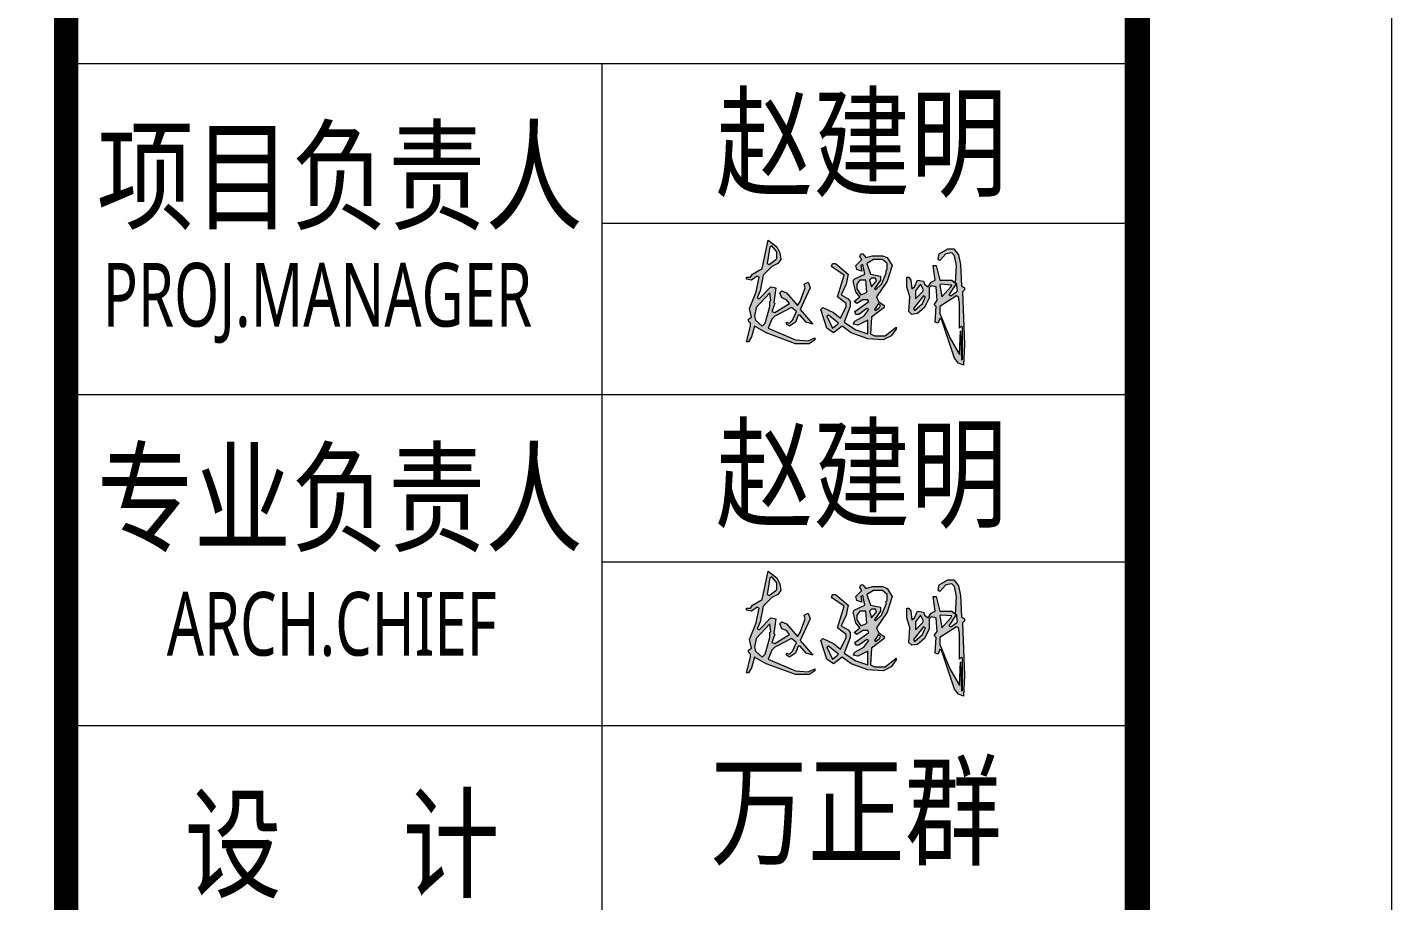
# Model space of a CAD drawing. Header units: inches. Extents: x -3733042 to -3450527, y 579159 to 997713.
# Drawn here: x -3651308 to -3643265, y 653457 to 658602 of the extents above; entities that cross this region are included whole.
import ezdxf
from ezdxf.enums import TextEntityAlignment as Align

# ---------------------------------------------------------------- set-up
doc = ezdxf.new("R2010")
doc.units = ezdxf.units.IN
doc.header["$LTSCALE"] = 1000
doc.header["$MEASUREMENT"] = 0
doc.linetypes.add('LENGSHUI', pattern=[22, 20, -1, 0, -1])
doc.layers.get('0').update_dxf_attribs({"lineweight": 18})
for name, color, linetype, lineweight in [('0-TK', 4, 'Continuous', 18), ('00签名', 7, 'LENGSHUI', 18), ('PUB_TITLE', 153, 'Continuous', 18)]:
    doc.layers.add(name, color=color, linetype=linetype, lineweight=lineweight)
doc.styles.add('-黑体', font='', dxfattribs={"width": 0.7})
doc.styles.get('-黑体').set_extended_font_data('微软雅黑')

msp = doc.modelspace()

# ---------------------------------------------------------------- hatches: boundary and pattern name
at = {"layer": '00签名', "linetype": 'Continuous'}
h = msp.add_hatch(color=256, dxfattribs=at)
h.paths.add_polyline_path([(-3646918.3, 657193.3), (-3646883.7, 657210.6), (-3646866.5, 657233.6), (-3646872.2, 657273.9), (-3646889.5, 657308.5), (-3646941.3, 657348.8), (-3646975.9, 657181.8), (-3647033.5, 657147.2), (-3647045, 657130), (-3647068.1, 657130), (-3647068.1, 657118.4), (-3647039.3, 657112.7), (-3647004.7, 657135.7), (-3646993.2, 657130), (-3647010.5, 657043.6), (-3647050.8, 656945.6), (-3647039.3, 656893.8), (-3647056.5, 656882.3), (-3647056.5, 656870.8), (-3647045, 656859.2), (-3647045, 656841.9), (-3647068.1, 656749.8), (-3647056.5, 656749.8), (-3647039.3, 656778.6), (-3647022, 656841.9), (-3646952.9, 656801.6), (-3646780.1, 656738.3), (-3646699.4, 656738.3), (-3646664.9, 656761.3), (-3646664.9, 656772.8), (-3646705.2, 656755.5), (-3646780.1, 656761.3), (-3646941.3, 656830.4), (-3646918.3, 656882.3), (-3646901, 656899.5), (-3646803.1, 656951.4), (-3646774.3, 656928.3), (-3646797.3, 656876.5), (-3646814.6, 656859.2), (-3646831.9, 656865), (-3646831.9, 656853.5), (-3646814.6, 656841.9), (-3646780.1, 656865), (-3646762.8, 656905.3), (-3646751.3, 656905.3), (-3646716.7, 656865), (-3646676.4, 656853.5), (-3646751.3, 656939.9), (-3646693.7, 657066.6), (-3646705.2, 657101.1), (-3646728.2, 657089.6), (-3646722.5, 657066.6), (-3646751.3, 656985.9), (-3646768.5, 656962.9), (-3646831.9, 657037.8), (-3646860.7, 657049.3), (-3646872.2, 657037.8), (-3646860.7, 657009), (-3646831.9, 656997.5), (-3646814.6, 656974.4), (-3646901, 656922.6), (-3646918.3, 656928.3), (-3646901, 656974.4), (-3646906.8, 656980.2), (-3646895.3, 657066.6), (-3646924.1, 657072.3), (-3646993.2, 657003.2), (-3647004.7, 657009), (-3646987.4, 657049.3), (-3646970.1, 657141.5)], flags=0)
h.paths.add_polyline_path([(-3646947.1, 657210.6), (-3646929.8, 657308.5), (-3646918.3, 657314.3), (-3646889.5, 657279.7), (-3646889.5, 657239.4), (-3646895.3, 657233.6), (-3646935.6, 657204.8)], flags=0)
h.paths.add_polyline_path([(-3646929.8, 657037.8), (-3646924.1, 656991.7), (-3646929.8, 656985.9), (-3646929.8, 656957.2), (-3646958.6, 656859.2), (-3646975.9, 656841.9), (-3647016.2, 656876.5), (-3647022, 656899.5), (-3647010.5, 656951.4)], flags=0)
h = msp.add_hatch(color=256, dxfattribs=at)
h.paths.add_polyline_path([(-3646238.6, 657245.1), (-3646267.4, 657256.7), (-3646325, 657256.7), (-3646365.3, 657245.1), (-3646382.6, 657268.2), (-3646394.1, 657268.2), (-3646399.9, 657250.9), (-3646388.4, 657233.6), (-3646422.9, 657199.1), (-3646417.2, 657176), (-3646388.4, 657164.5), (-3646394.1, 657199.1), (-3646382.6, 657204.8), (-3646371.1, 657147.2), (-3646434.5, 657118.4), (-3646440.2, 657106.9), (-3646422.9, 657043.6), (-3646399.9, 657014.7), (-3646434.5, 656985.9), (-3646417.2, 656974.4), (-3646382.6, 656997.5), (-3646353.8, 656997.5), (-3646348.1, 656985.9), (-3646428.7, 656928.3), (-3646422.9, 656911.1), (-3646405.7, 656911.1), (-3646359.6, 656945.6), (-3646348.1, 656939.9), (-3646376.9, 656899.5), (-3646428.7, 656870.8), (-3646440.2, 656853.5), (-3646411.4, 656847.7), (-3646353.8, 656876.5), (-3646353.8, 656795.9), (-3646422.9, 656818.9), (-3646492.1, 656865), (-3646457.5, 656957.2), (-3646457.5, 656985.9), (-3646469, 657003.2), (-3646509.3, 657026.3), (-3646480.5, 657089.6), (-3646469, 657147.2), (-3646543.9, 657210.6), (-3646561.2, 657210.6), (-3646566.9, 657193.3), (-3646492.1, 657141.5), (-3646532.4, 657014.7), (-3646480.5, 656974.4), (-3646480.5, 656957.2), (-3646515.1, 656888), (-3646555.4, 656922.6), (-3646618.8, 656951.4), (-3646630.3, 656939.9), (-3646595.7, 656830.4), (-3646555.4, 656801.6), (-3646503.6, 656841.9), (-3646451.7, 656801.6), (-3646353.8, 656767.1), (-3646261.7, 656761.3), (-3646215.6, 656784.4), (-3646186.8, 656824.7), (-3646186.8, 656836.2), (-3646250.1, 656784.4), (-3646313.5, 656784.4), (-3646336.5, 656795.9), (-3646330.8, 656893.8), (-3646255.9, 656951.4), (-3646255.9, 656962.9), (-3646290.5, 656985.9), (-3646302, 657014.7), (-3646238.6, 657106.9), (-3646209.8, 657199.1)], flags=0)
h.paths.add_polyline_path([(-3646359.6, 657210.6), (-3646319.3, 657233.6), (-3646267.4, 657233.6), (-3646238.6, 657210.6), (-3646238.6, 657176), (-3646244.4, 657170.3), (-3646244.4, 657153), (-3646273.2, 657089.6), (-3646307.7, 657055.1), (-3646313.5, 657060.8), (-3646278.9, 657112.7), (-3646278.9, 657135.7), (-3646336.5, 657147.2)], flags=0)
h.paths.add_polyline_path([(-3646365.3, 657112.7), (-3646359.6, 657043.6), (-3646365.3, 657037.8), (-3646394.1, 657026.3), (-3646417.2, 657060.8), (-3646417.2, 657089.6), (-3646399.9, 657112.7)], flags=0)
h.paths.add_polyline_path([(-3646330.8, 657124.2), (-3646307.7, 657124.2), (-3646302, 657106.9), (-3646307.7, 657101.1), (-3646330.8, 657072.3), (-3646342.3, 657112.7)], flags=0)
h.paths.add_polyline_path([(-3646290.5, 656974.4), (-3646278.9, 656962.9), (-3646284.7, 656951.4), (-3646307.7, 656934.1), (-3646313.5, 656939.9)], flags=0)
h.paths.add_polyline_path([(-3646584.2, 656905.3), (-3646526.6, 656859.2), (-3646532.4, 656853.5), (-3646561.2, 656830.4), (-3646595.7, 656899.5)], flags=0)
h.paths.add_polyline_path([(-3645950.6, 657199.1), (-3645967.9, 657199.1), (-3645956.4, 657112.7), (-3645979.4, 657101.1), (-3645996.7, 657072.3), (-3646019.7, 657089.6), (-3646025.5, 657106.9), (-3646060.1, 657112.7), (-3646077.3, 657072.3), (-3646094.6, 657060.8), (-3646100.4, 657112.7), (-3646111.9, 657130), (-3646123.4, 657130), (-3646123.4, 657072.3), (-3646106.1, 657014.7), (-3646111.9, 656928.3), (-3646094.6, 656911.1), (-3646060.1, 656916.8), (-3646019.7, 656951.4), (-3645990.9, 657009), (-3645990.9, 657066.6), (-3645979.4, 657078.1), (-3645950.6, 657072.3), (-3645944.9, 656991.7), (-3645962.1, 656968.7), (-3645950.6, 656957.2), (-3645956.4, 656865), (-3645939.1, 656859.2), (-3645927.6, 656888), (-3645916.1, 656876.5), (-3645841.2, 656651.9), (-3645818.1, 656623.1), (-3645789.3, 656611.6), (-3645783.6, 656732.5), (-3645795.1, 657043.6), (-3645783.6, 657055.1), (-3645783.6, 657066.6), (-3645800.9, 657078.1), (-3645806.6, 657204.8), (-3645818.1, 657262.4), (-3645846.9, 657297), (-3645881.5, 657297), (-3645933.3, 657268.2), (-3645939.1, 657233.6), (-3645927.6, 657227.9), (-3645893, 657268.2), (-3645858.5, 657273.9), (-3645841.2, 657256.7), (-3645829.7, 657199.1), (-3645835.4, 657095.4), (-3645858.5, 657112.7), (-3645927.6, 657112.7)], flags=0)
h.paths.add_polyline_path([(-3645921.8, 657089.6), (-3645858.5, 657083.9), (-3645864.2, 657072.3), (-3645916.1, 657014.7), (-3645927.6, 657083.9)], flags=0)
h.paths.add_polyline_path([(-3646025.5, 657055.1), (-3646031.3, 657043.6), (-3646071.6, 657003.2), (-3646071.6, 657049.3), (-3646042.8, 657089.6)], flags=0)
h.paths.add_polyline_path([(-3645829.7, 657095.4), (-3645823.9, 657049.3), (-3645829.7, 657043.6), (-3645864.2, 657020.5), (-3645875.7, 657026.3)], flags=0)
h.paths.add_polyline_path([(-3646014, 657014.7), (-3646019.7, 657003.2), (-3646031.3, 656974.4), (-3646077.3, 656934.1), (-3646083.1, 656945.6), (-3646025.5, 657020.5)], flags=0)
h.paths.add_polyline_path([(-3645829.7, 657020.5), (-3645818.1, 657014.7), (-3645812.4, 656980.2), (-3645812.4, 656830.4), (-3645800.9, 656841.9), (-3645795.1, 656836.2), (-3645795.1, 656646.1), (-3645800.9, 656640.3), (-3645806.6, 656813.1), (-3645812.4, 656674.9), (-3645870, 656772.8), (-3645927.6, 656916.8), (-3645927.6, 656957.2)], flags=0)
h = msp.add_hatch(color=256, dxfattribs=at)
h.paths.add_polyline_path([(-3646918.3, 655243.3), (-3646883.7, 655260.6), (-3646866.5, 655283.6), (-3646872.2, 655323.9), (-3646889.5, 655358.5), (-3646941.3, 655398.8), (-3646975.9, 655231.8), (-3647033.5, 655197.2), (-3647045, 655180), (-3647068.1, 655180), (-3647068.1, 655168.4), (-3647039.3, 655162.7), (-3647004.7, 655185.7), (-3646993.2, 655180), (-3647010.5, 655093.6), (-3647050.8, 654995.6), (-3647039.3, 654943.8), (-3647056.5, 654932.3), (-3647056.5, 654920.8), (-3647045, 654909.2), (-3647045, 654891.9), (-3647068.1, 654799.8), (-3647056.5, 654799.8), (-3647039.3, 654828.6), (-3647022, 654891.9), (-3646952.9, 654851.6), (-3646780.1, 654788.3), (-3646699.4, 654788.3), (-3646664.9, 654811.3), (-3646664.9, 654822.8), (-3646705.2, 654805.5), (-3646780.1, 654811.3), (-3646941.3, 654880.4), (-3646918.3, 654932.3), (-3646901, 654949.5), (-3646803.1, 655001.4), (-3646774.3, 654978.3), (-3646797.3, 654926.5), (-3646814.6, 654909.2), (-3646831.9, 654915), (-3646831.9, 654903.5), (-3646814.6, 654891.9), (-3646780.1, 654915), (-3646762.8, 654955.3), (-3646751.3, 654955.3), (-3646716.7, 654915), (-3646676.4, 654903.5), (-3646751.3, 654989.9), (-3646693.7, 655116.6), (-3646705.2, 655151.1), (-3646728.2, 655139.6), (-3646722.5, 655116.6), (-3646751.3, 655035.9), (-3646768.5, 655012.9), (-3646831.9, 655087.8), (-3646860.7, 655099.3), (-3646872.2, 655087.8), (-3646860.7, 655059), (-3646831.9, 655047.5), (-3646814.6, 655024.4), (-3646901, 654972.6), (-3646918.3, 654978.3), (-3646901, 655024.4), (-3646906.8, 655030.2), (-3646895.3, 655116.6), (-3646924.1, 655122.3), (-3646993.2, 655053.2), (-3647004.7, 655059), (-3646987.4, 655099.3), (-3646970.1, 655191.5)], flags=0)
h.paths.add_polyline_path([(-3646947.1, 655260.6), (-3646929.8, 655358.5), (-3646918.3, 655364.3), (-3646889.5, 655329.7), (-3646889.5, 655289.4), (-3646895.3, 655283.6), (-3646935.6, 655254.8)], flags=0)
h.paths.add_polyline_path([(-3646929.8, 655087.8), (-3646924.1, 655041.7), (-3646929.8, 655035.9), (-3646929.8, 655007.2), (-3646958.6, 654909.2), (-3646975.9, 654891.9), (-3647016.2, 654926.5), (-3647022, 654949.5), (-3647010.5, 655001.4)], flags=0)
h = msp.add_hatch(color=256, dxfattribs=at)
h.paths.add_polyline_path([(-3646238.6, 655295.1), (-3646267.4, 655306.7), (-3646325, 655306.7), (-3646365.3, 655295.1), (-3646382.6, 655318.2), (-3646394.1, 655318.2), (-3646399.9, 655300.9), (-3646388.4, 655283.6), (-3646422.9, 655249.1), (-3646417.2, 655226), (-3646388.4, 655214.5), (-3646394.1, 655249.1), (-3646382.6, 655254.8), (-3646371.1, 655197.2), (-3646434.5, 655168.4), (-3646440.2, 655156.9), (-3646422.9, 655093.6), (-3646399.9, 655064.7), (-3646434.5, 655035.9), (-3646417.2, 655024.4), (-3646382.6, 655047.5), (-3646353.8, 655047.5), (-3646348.1, 655035.9), (-3646428.7, 654978.3), (-3646422.9, 654961.1), (-3646405.7, 654961.1), (-3646359.6, 654995.6), (-3646348.1, 654989.9), (-3646376.9, 654949.5), (-3646428.7, 654920.8), (-3646440.2, 654903.5), (-3646411.4, 654897.7), (-3646353.8, 654926.5), (-3646353.8, 654845.9), (-3646422.9, 654868.9), (-3646492.1, 654915), (-3646457.5, 655007.2), (-3646457.5, 655035.9), (-3646469, 655053.2), (-3646509.3, 655076.3), (-3646480.5, 655139.6), (-3646469, 655197.2), (-3646543.9, 655260.6), (-3646561.2, 655260.6), (-3646566.9, 655243.3), (-3646492.1, 655191.5), (-3646532.4, 655064.7), (-3646480.5, 655024.4), (-3646480.5, 655007.2), (-3646515.1, 654938), (-3646555.4, 654972.6), (-3646618.8, 655001.4), (-3646630.3, 654989.9), (-3646595.7, 654880.4), (-3646555.4, 654851.6), (-3646503.6, 654891.9), (-3646451.7, 654851.6), (-3646353.8, 654817.1), (-3646261.7, 654811.3), (-3646215.6, 654834.4), (-3646186.8, 654874.7), (-3646186.8, 654886.2), (-3646250.1, 654834.4), (-3646313.5, 654834.4), (-3646336.5, 654845.9), (-3646330.8, 654943.8), (-3646255.9, 655001.4), (-3646255.9, 655012.9), (-3646290.5, 655035.9), (-3646302, 655064.7), (-3646238.6, 655156.9), (-3646209.8, 655249.1)], flags=0)
h.paths.add_polyline_path([(-3646359.6, 655260.6), (-3646319.3, 655283.6), (-3646267.4, 655283.6), (-3646238.6, 655260.6), (-3646238.6, 655226), (-3646244.4, 655220.3), (-3646244.4, 655203), (-3646273.2, 655139.6), (-3646307.7, 655105.1), (-3646313.5, 655110.8), (-3646278.9, 655162.7), (-3646278.9, 655185.7), (-3646336.5, 655197.2)], flags=0)
h.paths.add_polyline_path([(-3646365.3, 655162.7), (-3646359.6, 655093.6), (-3646365.3, 655087.8), (-3646394.1, 655076.3), (-3646417.2, 655110.8), (-3646417.2, 655139.6), (-3646399.9, 655162.7)], flags=0)
h.paths.add_polyline_path([(-3646330.8, 655174.2), (-3646307.7, 655174.2), (-3646302, 655156.9), (-3646307.7, 655151.1), (-3646330.8, 655122.3), (-3646342.3, 655162.7)], flags=0)
h.paths.add_polyline_path([(-3646290.5, 655024.4), (-3646278.9, 655012.9), (-3646284.7, 655001.4), (-3646307.7, 654984.1), (-3646313.5, 654989.9)], flags=0)
h.paths.add_polyline_path([(-3646584.2, 654955.3), (-3646526.6, 654909.2), (-3646532.4, 654903.5), (-3646561.2, 654880.4), (-3646595.7, 654949.5)], flags=0)
h.paths.add_polyline_path([(-3645950.6, 655249.1), (-3645967.9, 655249.1), (-3645956.4, 655162.7), (-3645979.4, 655151.1), (-3645996.7, 655122.3), (-3646019.7, 655139.6), (-3646025.5, 655156.9), (-3646060.1, 655162.7), (-3646077.3, 655122.3), (-3646094.6, 655110.8), (-3646100.4, 655162.7), (-3646111.9, 655180), (-3646123.4, 655180), (-3646123.4, 655122.3), (-3646106.1, 655064.7), (-3646111.9, 654978.3), (-3646094.6, 654961.1), (-3646060.1, 654966.8), (-3646019.7, 655001.4), (-3645990.9, 655059), (-3645990.9, 655116.6), (-3645979.4, 655128.1), (-3645950.6, 655122.3), (-3645944.9, 655041.7), (-3645962.1, 655018.7), (-3645950.6, 655007.2), (-3645956.4, 654915), (-3645939.1, 654909.2), (-3645927.6, 654938), (-3645916.1, 654926.5), (-3645841.2, 654701.9), (-3645818.1, 654673.1), (-3645789.3, 654661.6), (-3645783.6, 654782.5), (-3645795.1, 655093.6), (-3645783.6, 655105.1), (-3645783.6, 655116.6), (-3645800.9, 655128.1), (-3645806.6, 655254.8), (-3645818.1, 655312.4), (-3645846.9, 655347), (-3645881.5, 655347), (-3645933.3, 655318.2), (-3645939.1, 655283.6), (-3645927.6, 655277.9), (-3645893, 655318.2), (-3645858.5, 655323.9), (-3645841.2, 655306.7), (-3645829.7, 655249.1), (-3645835.4, 655145.4), (-3645858.5, 655162.7), (-3645927.6, 655162.7)], flags=0)
h.paths.add_polyline_path([(-3645921.8, 655139.6), (-3645858.5, 655133.9), (-3645864.2, 655122.3), (-3645916.1, 655064.7), (-3645927.6, 655133.9)], flags=0)
h.paths.add_polyline_path([(-3646025.5, 655105.1), (-3646031.3, 655093.6), (-3646071.6, 655053.2), (-3646071.6, 655099.3), (-3646042.8, 655139.6)], flags=0)
h.paths.add_polyline_path([(-3645829.7, 655145.4), (-3645823.9, 655099.3), (-3645829.7, 655093.6), (-3645864.2, 655070.5), (-3645875.7, 655076.3)], flags=0)
h.paths.add_polyline_path([(-3646014, 655064.7), (-3646019.7, 655053.2), (-3646031.3, 655024.4), (-3646077.3, 654984.1), (-3646083.1, 654995.6), (-3646025.5, 655070.5)], flags=0)
h.paths.add_polyline_path([(-3645829.7, 655070.5), (-3645818.1, 655064.7), (-3645812.4, 655030.2), (-3645812.4, 654880.4), (-3645800.9, 654891.9), (-3645795.1, 654886.2), (-3645795.1, 654696.1), (-3645800.9, 654690.3), (-3645806.6, 654863.1), (-3645812.4, 654724.9), (-3645870, 654822.8), (-3645927.6, 654966.8), (-3645927.6, 655007.2)], flags=0)

# ---------------------------------------------------------------- linework, layer by layer
at = {"layer": '0-TK'}
msp.add_lwpolyline([(-3651078.8, 639212.6, 144, 144, 0), (-3651078.8, 699212.6, 144, 144, 0)], format="xyseb", dxfattribs=at)
at = {"layer": '00签名', "linetype": 'Continuous'}
for points in [[(-3646664.9, 656772.8), (-3646664.9, 656761.3), (-3646699.4, 656738.3), (-3646780.1, 656738.3), (-3646952.9, 656801.6), (-3647022, 656841.9), (-3647039.3, 656778.6), (-3647056.5, 656749.8), (-3647068.1, 656749.8), (-3647045, 656841.9), (-3647045, 656859.2), (-3647056.5, 656870.8), (-3647056.5, 656882.3), (-3647039.3, 656893.8), (-3647050.8, 656945.6), (-3647010.5, 657043.6), (-3646993.2, 657130), (-3647004.7, 657135.7), (-3647039.3, 657112.7), (-3647068.1, 657118.4), (-3647068.1, 657130), (-3647045, 657130), (-3647033.5, 657147.2), (-3646975.9, 657181.8), (-3646941.3, 657348.8), (-3646889.5, 657308.5), (-3646872.2, 657273.9), (-3646866.5, 657233.6), (-3646883.7, 657210.6), (-3646918.3, 657193.3), (-3646970.1, 657141.5), (-3646987.4, 657049.3), (-3647004.7, 657009), (-3646993.2, 657003.2), (-3646924.1, 657072.3), (-3646895.3, 657066.6), (-3646906.8, 656980.2), (-3646901, 656974.4), (-3646918.3, 656928.3), (-3646901, 656922.6), (-3646814.6, 656974.4), (-3646831.9, 656997.5), (-3646860.7, 657009), (-3646872.2, 657037.8), (-3646860.7, 657049.3), (-3646831.9, 657037.8), (-3646768.5, 656962.9), (-3646751.3, 656985.9), (-3646722.5, 657066.6), (-3646728.2, 657089.6), (-3646705.2, 657101.1), (-3646693.7, 657066.6), (-3646751.3, 656939.9), (-3646676.4, 656853.5), (-3646716.7, 656865), (-3646751.3, 656905.3), (-3646762.8, 656905.3), (-3646780.1, 656865), (-3646814.6, 656841.9), (-3646831.9, 656853.5), (-3646831.9, 656865), (-3646814.6, 656859.2), (-3646797.3, 656876.5), (-3646774.3, 656928.3), (-3646803.1, 656951.4), (-3646901, 656899.5), (-3646918.3, 656882.3), (-3646941.3, 656830.4), (-3646780.1, 656761.3), (-3646705.2, 656755.5), (-3646664.9, 656772.8)], [(-3646895.3, 657233.6), (-3646889.5, 657239.4), (-3646889.5, 657279.7), (-3646918.3, 657314.3), (-3646929.8, 657308.5), (-3646947.1, 657210.6), (-3646935.6, 657204.8), (-3646895.3, 657233.6)], [(-3646186.8, 656836.2), (-3646186.8, 656824.7), (-3646215.6, 656784.4), (-3646261.7, 656761.3), (-3646353.8, 656767.1), (-3646451.7, 656801.6), (-3646503.6, 656841.9), (-3646555.4, 656801.6), (-3646595.7, 656830.4), (-3646630.3, 656939.9), (-3646618.8, 656951.4), (-3646555.4, 656922.6), (-3646515.1, 656888), (-3646480.5, 656957.2), (-3646480.5, 656974.4), (-3646532.4, 657014.7), (-3646492.1, 657141.5), (-3646566.9, 657193.3), (-3646561.2, 657210.6), (-3646543.9, 657210.6), (-3646469, 657147.2), (-3646480.5, 657089.6), (-3646509.3, 657026.3), (-3646469, 657003.2), (-3646457.5, 656985.9), (-3646457.5, 656957.2), (-3646492.1, 656865), (-3646422.9, 656818.9), (-3646353.8, 656795.9), (-3646353.8, 656876.5), (-3646411.4, 656847.7), (-3646440.2, 656853.5), (-3646428.7, 656870.8), (-3646376.9, 656899.5), (-3646348.1, 656939.9), (-3646359.6, 656945.6), (-3646405.7, 656911.1), (-3646422.9, 656911.1), (-3646428.7, 656928.3), (-3646348.1, 656985.9), (-3646353.8, 656997.5), (-3646382.6, 656997.5), (-3646417.2, 656974.4), (-3646434.5, 656985.9), (-3646399.9, 657014.7), (-3646422.9, 657043.6), (-3646440.2, 657106.9), (-3646434.5, 657118.4), (-3646371.1, 657147.2), (-3646382.6, 657204.8), (-3646394.1, 657199.1), (-3646388.4, 657164.5), (-3646417.2, 657176), (-3646422.9, 657199.1), (-3646388.4, 657233.6), (-3646399.9, 657250.9), (-3646394.1, 657268.2), (-3646382.6, 657268.2), (-3646365.3, 657245.1), (-3646325, 657256.7), (-3646267.4, 657256.7), (-3646238.6, 657245.1), (-3646209.8, 657199.1), (-3646238.6, 657106.9), (-3646302, 657014.7), (-3646290.5, 656985.9), (-3646255.9, 656962.9), (-3646255.9, 656951.4), (-3646330.8, 656893.8), (-3646336.5, 656795.9), (-3646313.5, 656784.4), (-3646250.1, 656784.4), (-3646186.8, 656836.2)], [(-3645783.6, 657066.6), (-3645783.6, 657055.1), (-3645795.1, 657043.6), (-3645783.6, 656732.5), (-3645789.3, 656611.6), (-3645818.1, 656623.1), (-3645841.2, 656651.9), (-3645916.1, 656876.5), (-3645927.6, 656888), (-3645939.1, 656859.2), (-3645956.4, 656865), (-3645950.6, 656957.2), (-3645962.1, 656968.7), (-3645944.9, 656991.7), (-3645950.6, 657072.3), (-3645979.4, 657078.1), (-3645990.9, 657066.6), (-3645990.9, 657009), (-3646019.7, 656951.4), (-3646060.1, 656916.8), (-3646094.6, 656911.1), (-3646111.9, 656928.3), (-3646106.1, 657014.7), (-3646123.4, 657072.3), (-3646123.4, 657130), (-3646111.9, 657130), (-3646100.4, 657112.7), (-3646094.6, 657060.8), (-3646077.3, 657072.3), (-3646060.1, 657112.7), (-3646025.5, 657106.9), (-3646019.7, 657089.6), (-3645996.7, 657072.3), (-3645979.4, 657101.1), (-3645956.4, 657112.7), (-3645967.9, 657199.1), (-3645950.6, 657199.1), (-3645927.6, 657112.7), (-3645858.5, 657112.7), (-3645835.4, 657095.4), (-3645829.7, 657199.1), (-3645841.2, 657256.7), (-3645858.5, 657273.9), (-3645893, 657268.2), (-3645927.6, 657227.9), (-3645939.1, 657233.6), (-3645933.3, 657268.2), (-3645881.5, 657297), (-3645846.9, 657297), (-3645818.1, 657262.4), (-3645806.6, 657204.8), (-3645800.9, 657078.1), (-3645783.6, 657066.6)], [(-3646244.4, 657170.3), (-3646238.6, 657176), (-3646238.6, 657210.6), (-3646267.4, 657233.6), (-3646319.3, 657233.6), (-3646359.6, 657210.6), (-3646336.5, 657147.2), (-3646278.9, 657135.7), (-3646278.9, 657112.7), (-3646313.5, 657060.8), (-3646307.7, 657055.1), (-3646273.2, 657089.6), (-3646244.4, 657153), (-3646244.4, 657170.3)], [(-3646365.3, 657037.8), (-3646359.6, 657043.6), (-3646365.3, 657112.7), (-3646399.9, 657112.7), (-3646417.2, 657089.6), (-3646417.2, 657060.8), (-3646394.1, 657026.3), (-3646365.3, 657037.8)], [(-3646307.7, 657101.1), (-3646302, 657106.9), (-3646307.7, 657124.2), (-3646330.8, 657124.2), (-3646342.3, 657112.7), (-3646330.8, 657072.3), (-3646307.7, 657101.1)], [(-3646031.3, 657043.6), (-3646025.5, 657055.1), (-3646042.8, 657089.6), (-3646071.6, 657049.3), (-3646071.6, 657003.2), (-3646031.3, 657043.6)], [(-3645864.2, 657072.3), (-3645858.5, 657083.9), (-3645921.8, 657089.6), (-3645927.6, 657083.9), (-3645916.1, 657014.7), (-3645864.2, 657072.3)], [(-3645829.7, 657043.6), (-3645823.9, 657049.3), (-3645829.7, 657095.4), (-3645875.7, 657026.3), (-3645864.2, 657020.5), (-3645829.7, 657043.6)], [(-3646929.8, 656985.9), (-3646924.1, 656991.7), (-3646929.8, 657037.8), (-3647010.5, 656951.4), (-3647022, 656899.5), (-3647016.2, 656876.5), (-3646975.9, 656841.9), (-3646958.6, 656859.2), (-3646929.8, 656957.2), (-3646929.8, 656985.9)], [(-3646019.7, 657003.2), (-3646014, 657014.7), (-3646025.5, 657020.5), (-3646083.1, 656945.6), (-3646077.3, 656934.1), (-3646031.3, 656974.4), (-3646019.7, 657003.2)], [(-3645800.9, 656640.3), (-3645795.1, 656646.1), (-3645795.1, 656836.2), (-3645800.9, 656841.9), (-3645812.4, 656830.4), (-3645812.4, 656980.2), (-3645818.1, 657014.7), (-3645829.7, 657020.5), (-3645927.6, 656957.2), (-3645927.6, 656916.8), (-3645870, 656772.8), (-3645812.4, 656674.9), (-3645806.6, 656813.1), (-3645800.9, 656640.3)], [(-3646284.7, 656951.4), (-3646278.9, 656962.9), (-3646290.5, 656974.4), (-3646313.5, 656939.9), (-3646307.7, 656934.1), (-3646284.7, 656951.4)], [(-3646532.4, 656853.5), (-3646526.6, 656859.2), (-3646584.2, 656905.3), (-3646595.7, 656899.5), (-3646561.2, 656830.4), (-3646532.4, 656853.5)], [(-3646664.9, 654822.8), (-3646664.9, 654811.3), (-3646699.4, 654788.3), (-3646780.1, 654788.3), (-3646952.9, 654851.6), (-3647022, 654891.9), (-3647039.3, 654828.6), (-3647056.5, 654799.8), (-3647068.1, 654799.8), (-3647045, 654891.9), (-3647045, 654909.2), (-3647056.5, 654920.8), (-3647056.5, 654932.3), (-3647039.3, 654943.8), (-3647050.8, 654995.6), (-3647010.5, 655093.6), (-3646993.2, 655180), (-3647004.7, 655185.7), (-3647039.3, 655162.7), (-3647068.1, 655168.4), (-3647068.1, 655180), (-3647045, 655180), (-3647033.5, 655197.2), (-3646975.9, 655231.8), (-3646941.3, 655398.8), (-3646889.5, 655358.5), (-3646872.2, 655323.9), (-3646866.5, 655283.6), (-3646883.7, 655260.6), (-3646918.3, 655243.3), (-3646970.1, 655191.5), (-3646987.4, 655099.3), (-3647004.7, 655059), (-3646993.2, 655053.2), (-3646924.1, 655122.3), (-3646895.3, 655116.6), (-3646906.8, 655030.2), (-3646901, 655024.4), (-3646918.3, 654978.3), (-3646901, 654972.6), (-3646814.6, 655024.4), (-3646831.9, 655047.5), (-3646860.7, 655059), (-3646872.2, 655087.8), (-3646860.7, 655099.3), (-3646831.9, 655087.8), (-3646768.5, 655012.9), (-3646751.3, 655035.9), (-3646722.5, 655116.6), (-3646728.2, 655139.6), (-3646705.2, 655151.1), (-3646693.7, 655116.6), (-3646751.3, 654989.9), (-3646676.4, 654903.5), (-3646716.7, 654915), (-3646751.3, 654955.3), (-3646762.8, 654955.3), (-3646780.1, 654915), (-3646814.6, 654891.9), (-3646831.9, 654903.5), (-3646831.9, 654915), (-3646814.6, 654909.2), (-3646797.3, 654926.5), (-3646774.3, 654978.3), (-3646803.1, 655001.4), (-3646901, 654949.5), (-3646918.3, 654932.3), (-3646941.3, 654880.4), (-3646780.1, 654811.3), (-3646705.2, 654805.5), (-3646664.9, 654822.8)], [(-3646895.3, 655283.6), (-3646889.5, 655289.4), (-3646889.5, 655329.7), (-3646918.3, 655364.3), (-3646929.8, 655358.5), (-3646947.1, 655260.6), (-3646935.6, 655254.8), (-3646895.3, 655283.6)], [(-3646186.8, 654886.2), (-3646186.8, 654874.7), (-3646215.6, 654834.4), (-3646261.7, 654811.3), (-3646353.8, 654817.1), (-3646451.7, 654851.6), (-3646503.6, 654891.9), (-3646555.4, 654851.6), (-3646595.7, 654880.4), (-3646630.3, 654989.9), (-3646618.8, 655001.4), (-3646555.4, 654972.6), (-3646515.1, 654938), (-3646480.5, 655007.2), (-3646480.5, 655024.4), (-3646532.4, 655064.7), (-3646492.1, 655191.5), (-3646566.9, 655243.3), (-3646561.2, 655260.6), (-3646543.9, 655260.6), (-3646469, 655197.2), (-3646480.5, 655139.6), (-3646509.3, 655076.3), (-3646469, 655053.2), (-3646457.5, 655035.9), (-3646457.5, 655007.2), (-3646492.1, 654915), (-3646422.9, 654868.9), (-3646353.8, 654845.9), (-3646353.8, 654926.5), (-3646411.4, 654897.7), (-3646440.2, 654903.5), (-3646428.7, 654920.8), (-3646376.9, 654949.5), (-3646348.1, 654989.9), (-3646359.6, 654995.6), (-3646405.7, 654961.1), (-3646422.9, 654961.1), (-3646428.7, 654978.3), (-3646348.1, 655035.9), (-3646353.8, 655047.5), (-3646382.6, 655047.5), (-3646417.2, 655024.4), (-3646434.5, 655035.9), (-3646399.9, 655064.7), (-3646422.9, 655093.6), (-3646440.2, 655156.9), (-3646434.5, 655168.4), (-3646371.1, 655197.2), (-3646382.6, 655254.8), (-3646394.1, 655249.1), (-3646388.4, 655214.5), (-3646417.2, 655226), (-3646422.9, 655249.1), (-3646388.4, 655283.6), (-3646399.9, 655300.9), (-3646394.1, 655318.2), (-3646382.6, 655318.2), (-3646365.3, 655295.1), (-3646325, 655306.7), (-3646267.4, 655306.7), (-3646238.6, 655295.1), (-3646209.8, 655249.1), (-3646238.6, 655156.9), (-3646302, 655064.7), (-3646290.5, 655035.9), (-3646255.9, 655012.9), (-3646255.9, 655001.4), (-3646330.8, 654943.8), (-3646336.5, 654845.9), (-3646313.5, 654834.4), (-3646250.1, 654834.4), (-3646186.8, 654886.2)], [(-3645783.6, 655116.6), (-3645783.6, 655105.1), (-3645795.1, 655093.6), (-3645783.6, 654782.5), (-3645789.3, 654661.6), (-3645818.1, 654673.1), (-3645841.2, 654701.9), (-3645916.1, 654926.5), (-3645927.6, 654938), (-3645939.1, 654909.2), (-3645956.4, 654915), (-3645950.6, 655007.2), (-3645962.1, 655018.7), (-3645944.9, 655041.7), (-3645950.6, 655122.3), (-3645979.4, 655128.1), (-3645990.9, 655116.6), (-3645990.9, 655059), (-3646019.7, 655001.4), (-3646060.1, 654966.8), (-3646094.6, 654961.1), (-3646111.9, 654978.3), (-3646106.1, 655064.7), (-3646123.4, 655122.3), (-3646123.4, 655180), (-3646111.9, 655180), (-3646100.4, 655162.7), (-3646094.6, 655110.8), (-3646077.3, 655122.3), (-3646060.1, 655162.7), (-3646025.5, 655156.9), (-3646019.7, 655139.6), (-3645996.7, 655122.3), (-3645979.4, 655151.1), (-3645956.4, 655162.7), (-3645967.9, 655249.1), (-3645950.6, 655249.1), (-3645927.6, 655162.7), (-3645858.5, 655162.7), (-3645835.4, 655145.4), (-3645829.7, 655249.1), (-3645841.2, 655306.7), (-3645858.5, 655323.9), (-3645893, 655318.2), (-3645927.6, 655277.9), (-3645939.1, 655283.6), (-3645933.3, 655318.2), (-3645881.5, 655347), (-3645846.9, 655347), (-3645818.1, 655312.4), (-3645806.6, 655254.8), (-3645800.9, 655128.1), (-3645783.6, 655116.6)], [(-3646244.4, 655220.3), (-3646238.6, 655226), (-3646238.6, 655260.6), (-3646267.4, 655283.6), (-3646319.3, 655283.6), (-3646359.6, 655260.6), (-3646336.5, 655197.2), (-3646278.9, 655185.7), (-3646278.9, 655162.7), (-3646313.5, 655110.8), (-3646307.7, 655105.1), (-3646273.2, 655139.6), (-3646244.4, 655203), (-3646244.4, 655220.3)], [(-3646365.3, 655087.8), (-3646359.6, 655093.6), (-3646365.3, 655162.7), (-3646399.9, 655162.7), (-3646417.2, 655139.6), (-3646417.2, 655110.8), (-3646394.1, 655076.3), (-3646365.3, 655087.8)], [(-3646307.7, 655151.1), (-3646302, 655156.9), (-3646307.7, 655174.2), (-3646330.8, 655174.2), (-3646342.3, 655162.7), (-3646330.8, 655122.3), (-3646307.7, 655151.1)], [(-3646929.8, 655035.9), (-3646924.1, 655041.7), (-3646929.8, 655087.8), (-3647010.5, 655001.4), (-3647022, 654949.5), (-3647016.2, 654926.5), (-3646975.9, 654891.9), (-3646958.6, 654909.2), (-3646929.8, 655007.2), (-3646929.8, 655035.9)], [(-3646031.3, 655093.6), (-3646025.5, 655105.1), (-3646042.8, 655139.6), (-3646071.6, 655099.3), (-3646071.6, 655053.2), (-3646031.3, 655093.6)], [(-3645864.2, 655122.3), (-3645858.5, 655133.9), (-3645921.8, 655139.6), (-3645927.6, 655133.9), (-3645916.1, 655064.7), (-3645864.2, 655122.3)], [(-3645829.7, 655093.6), (-3645823.9, 655099.3), (-3645829.7, 655145.4), (-3645875.7, 655076.3), (-3645864.2, 655070.5), (-3645829.7, 655093.6)], [(-3646284.7, 655001.4), (-3646278.9, 655012.9), (-3646290.5, 655024.4), (-3646313.5, 654989.9), (-3646307.7, 654984.1), (-3646284.7, 655001.4)], [(-3646019.7, 655053.2), (-3646014, 655064.7), (-3646025.5, 655070.5), (-3646083.1, 654995.6), (-3646077.3, 654984.1), (-3646031.3, 655024.4), (-3646019.7, 655053.2)], [(-3645800.9, 654690.3), (-3645795.1, 654696.1), (-3645795.1, 654886.2), (-3645800.9, 654891.9), (-3645812.4, 654880.4), (-3645812.4, 655030.2), (-3645818.1, 655064.7), (-3645829.7, 655070.5), (-3645927.6, 655007.2), (-3645927.6, 654966.8), (-3645870, 654822.8), (-3645812.4, 654724.9), (-3645806.6, 654863.1), (-3645800.9, 654690.3)], [(-3646532.4, 654903.5), (-3646526.6, 654909.2), (-3646584.2, 654955.3), (-3646595.7, 654949.5), (-3646561.2, 654880.4), (-3646532.4, 654903.5)]]:
    msp.add_lwpolyline(points, dxfattribs=at)
at = {"layer": 'PUB_TITLE'}
for p, q in [((-3651078.8, 658388.8), (-3644764.6, 658388.8)), ((-3651078.8, 658388.8), (-3644764.6, 658388.8)), ((-3651078.8, 658388.8), (-3644764.6, 658388.8)), ((-3647921.7, 658388.8), (-3647921.7, 639212.6)), ((-3647921.7, 657448.7), (-3644764.6, 657448.7)), ((-3651078.8, 656438.8), (-3644764.6, 656438.8)), ((-3647921.7, 655453.7), (-3644764.6, 655453.7)), ((-3651078.8, 654488.8), (-3644764.6, 654488.8))]:
    msp.add_line(p, q, dxfattribs=at)
msp.add_lwpolyline([(-3643264.6, 637712.6), (-3643264.6, 700712.6), (-3732364.6, 700712.6), (-3732364.6, 637712.6)], close=True, dxfattribs=at)
msp.add_lwpolyline([(-3644764.6, 639212.6, 150, 150, 0), (-3644764.6, 699212.6, 150, 150, 0), (-3728614.6, 699212.6, 150, 150, 0), (-3728614.6, 639212.6, 150, 150, 0)], format="xyseb", close=True, dxfattribs=at)
msp.add_lwpolyline([(-3644764.6, 639212.6, 150, 150, 0), (-3644764.6, 699212.6, 150, 150, 0), (-3728614.6, 699212.6, 150, 150, 0), (-3728614.6, 639212.6, 150, 150, 0)], format="xyseb", close=True, dxfattribs=at)

# ---------------------------------------------------------------- texts
at = {"style": '-黑体'}
for s, height, width, p in [('赵建明', 525, 0.8, (-3647248.8, 657921.7)), ('项目负责人', 525, 0.8, (-3650898.8, 657726.8)), ('PROJ.MANAGER', 375, 0.7, (-3650862.8, 657026.5)), ('赵建明', 525, 0.8, (-3647248.8, 655971.7)), ('专业负责人', 525, 0.8, (-3650898.8, 655830.1)), ('ARCH.CHIEF', 375, 0.7, (-3650485.4, 655088)), ('万正群', 525, 0.8, (-3647281.1, 653984.1))]:
    msp.add_text(s, height=height, dxfattribs=dict(at, width=width)).set_placement(p, align=Align.MIDDLE_LEFT)
at = {"insert": (-3650380.7, 653762.1), "char_height": 525, "width": 2865.051, "attachment_point": 4, "style": '-黑体'}
msp.add_mtext('{\\W0.8;设     计}', dxfattribs=at)

doc.saveas('drawing.dxf')
